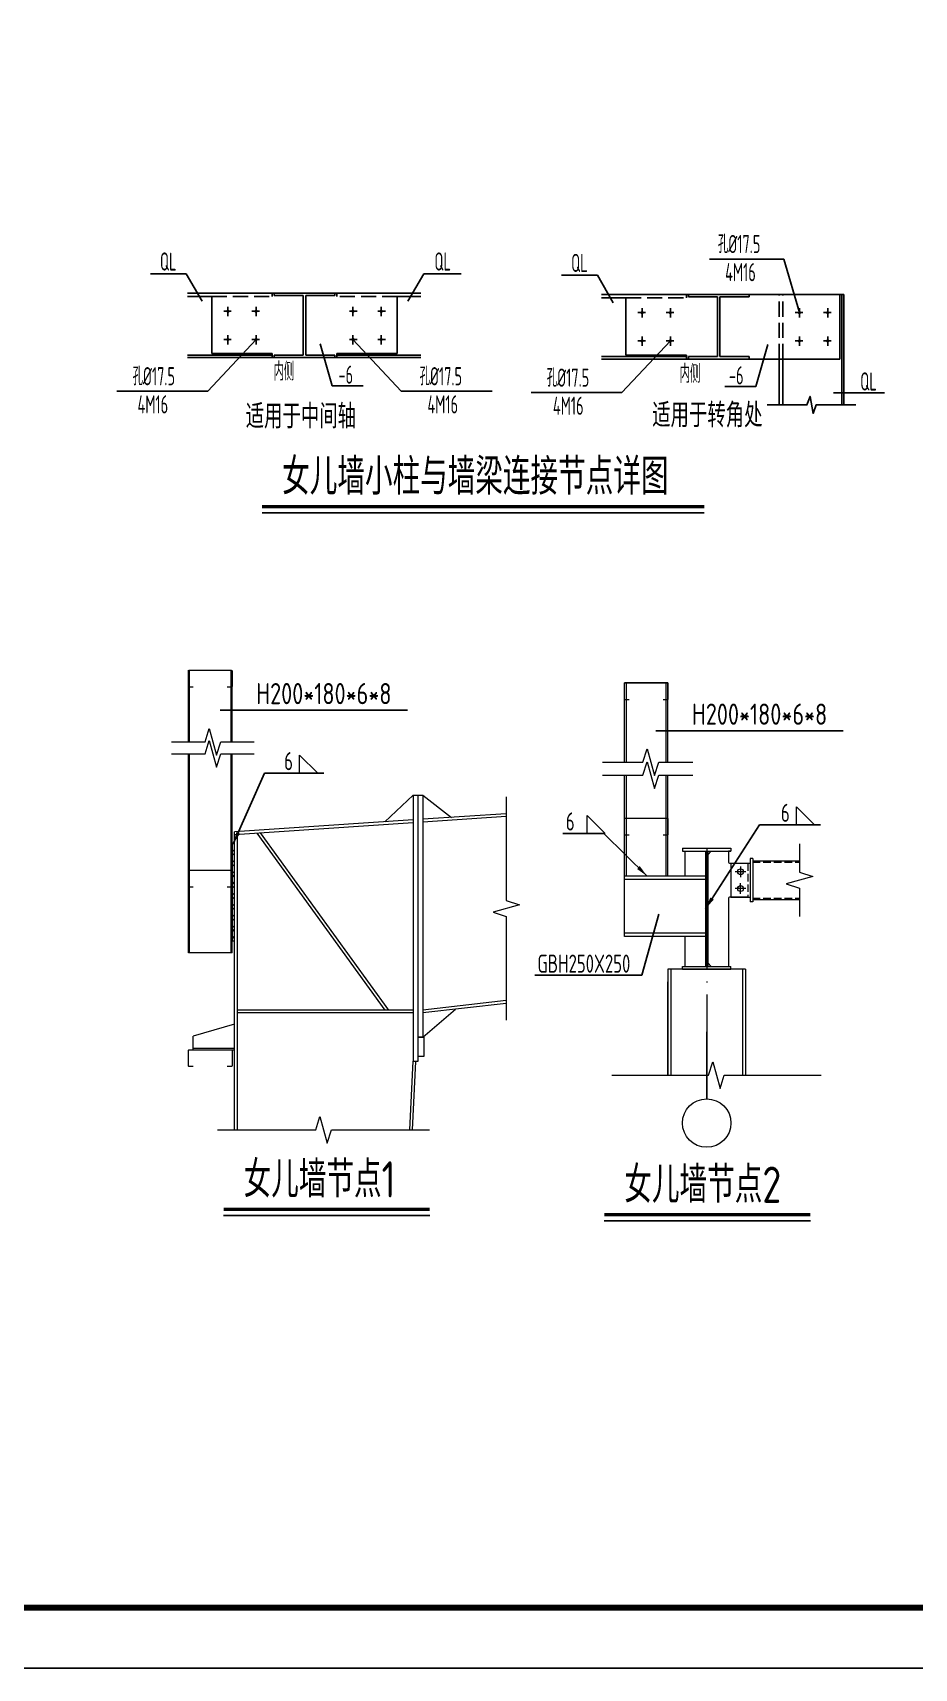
# Model space of a CAD drawing. Extents: x 8844666 to 9156203, y 1662182 to 2655606.
# Drawn here: x 8976744 to 8991313, y 1662182 to 1689208 of the extents above; entities that cross this region are included whole.
import ezdxf

# ---------------------------------------------------------------- set-up
doc = ezdxf.new("R2010")
doc.units = 0
doc.header["$LTSCALE"] = 1000
doc.header["$MEASUREMENT"] = 0
for name, pattern in [('CONTINOUS', [0]), ('DASH', [0.35, 0.25, -0.1]), ('DOTE', [2.42, 2, -0.2, 0.02, -0.2])]:
    doc.linetypes.add(name, pattern=pattern)
doc.layers.get('0').update_dxf_attribs({"linetype": 'CONTINUOUS'})
for name, color, linetype in [('AXIS', 3, 'CONTINUOUS'), ('BOARD1', 2, 'CONTINOUS'), ('DOTE', 8, 'DOTE'), ('PUB_DIM', 3, 'CONTINUOUS'), ('PUB_TEXT', 7, 'CONTINUOUS'), ('PUB_TITLE', 4, 'CONTINUOUS'), ('TEXT', 7, 'CONTINUOUS'), ('THIN', 7, 'CONTINUOUS'), ('WELD', 7, 'CONTINUOUS'), ('一般文字', 6, 'CONTINUOUS'), ('标注文字', 3, 'CONTINUOUS'), ('水平支撑', 4, 'CONTINUOUS'), ('螺栓孔标注', 6, 'CONTINUOUS'), ('钢结构', 3, 'CONTINUOUS')]:
    doc.layers.add(name, color=color, linetype=linetype)
doc.styles.add('_HZTXT', font='atssdeng.shx', dxfattribs={"width": 0.8, "bigfont": 'atssdchn.shx'})
doc.styles.get("Standard").update_dxf_attribs({"font": 'atssdeng.shx', "bigfont": 'atssdchn.shx'})
doc.styles.add('TSSD_Label', font='Tssdeng.shx', dxfattribs={"width": 0.7, "bigfont": 'hztxt.shx'})
doc.styles.add('TSSD_REIN', font='atssdeng.shx', dxfattribs={"width": 0.7, "bigfont": 'atssdchn.shx'})
doc.dimstyles.new('TSSD_LEADER_STYLE_200.0', dxfattribs={"dimtxt": 0.18, "dimasz": 200, "dimexe": 0.18, "dimexo": 0.0625, "dimgap": 0.09, "dimtad": 0, "dimtih": 1, "dimtoh": 1, "dimdec": 4, "dimzin": 0, "dimdsep": 46, "dimtxsty": 'Standard', "dimcen": 0.09, "dimadec": 0, "dimazin": 0, "dimtfac": 1, "dimtdec": 4, "dimtofl": 0, "dimtmove": 0, "dimatfit": 3, "dimfxl": 1, "dimtolj": 1, "dimtzin": 0, "dimarcsym": 0})

# ---------------------------------------------------------------- blocks, each defined once
blk = doc.blocks.new('A$C751245C4')
at = {"layer": '钢结构', "lineweight": 15}
for p, q in [((190, 176), (20, 126)), ((190, 76), (190, 176)), ((20, 76), (20, 126)), ((20, 76), (190, 76)), ((20, 70), (20, 76)), ((20, 70), (190, 70)), ((190, 70), (190, 76))]:
    blk.add_line(p, q, dxfattribs=at)
blk.add_lwpolyline([(20, 0), (3, 0, -0.414214), (0, 3), (0, 67, -0.414214), (3, 70), (177, 70, -0.414214), (180, 67), (180, 3, -0.414214), (177, 0), (160, 0)], format="xyb", dxfattribs=at)
blk = doc.blocks.new('_WELD004')
at = {"color": 0, "linetype": 'ByBlock', "lineweight": 15}
for p, q in [((0, 1), (1, 0)), ((0, 0), (0, 1))]:
    blk.add_line(p, q, dxfattribs=at)

msp = doc.modelspace()

# ---------------------------------------------------------------- hatches: boundary and pattern name
at = {"layer": '钢结构', "lineweight": 15}
h = msp.add_hatch(dxfattribs=at)
h.set_pattern_fill('STEEL', color=256, scale=40, style=0)
h.set_pattern_definition([(45, (5891693.65, 1078389.15), (-89.802561, 89.802561), []), (45, (5891693.65, 1078452.65), (-89.802561, 89.802561), [])])
h.paths.add_polyline_path([(8980038.1, 1674203.9), (8980078.1, 1674203.9), (8980078.1, 1675803.9), (8980038.1, 1675803.9)])

# ---------------------------------------------------------------- linework, layer by layer
at = {"lineweight": 15}
msp.add_circle((8987882.5, 1671191.3), 400, dxfattribs=at)
at = {"layer": 'AXIS'}
for p, q in [((8979300, 1684905.8, 4.6), (8980736.2, 1684905.8, 4.6)), ((8979300, 1684850, 4.6), (8979702.8, 1684850, 4.6)), ((8979702.8, 1684850, 4.6), (8979702.8, 1683905.8, 4.6)), ((8983157.8, 1684905.8, 4.6), (8981736.2, 1684905.8, 4.6)), ((8982769.5, 1684850, 4.6), (8982769.5, 1683905.8, 4.6)), ((8983157.8, 1684850, 4.6), (8982769.5, 1684850, 4.6)), ((8986145.6, 1684882.5, -146662.1), (8987581.7, 1684882.5, -146662.1)), ((8988581.7, 1684882.5, -146662.1), (8990081.7, 1684882.5, -146662.1)), ((8990081.7, 1684882.5, -146662.1), (8990081.7, 1683815.9, -146662.1)), ((8990081.7, 1684882.5, -146662.1), (8990148.4, 1684882.5, -146662.1)), ((8990116.4, 1684882.5, -146662.1), (8990116.4, 1683057.5, -146662.1)), ((8990148.4, 1684882.5, -146662.1), (8990148.4, 1683057.5, -146662.1)), ((8986145.6, 1684826.8, -146662.1), (8986548.4, 1684826.8, -146662.1)), ((8986548.4, 1684826.8, -146662.1), (8986548.4, 1683882.5, -146662.1)), ((8980702.8, 1683881.8, 4.6), (8979300, 1683881.8, 4.6)), ((8980736.2, 1683839.1, 4.6), (8979300, 1683839.1, 4.6)), ((8980702.8, 1683905.8, 4.6), (8979702.8, 1683905.8, 4.6)), ((8981736.2, 1683839.1, 4.6), (8983157.8, 1683839.1, 4.6)), ((8981769.5, 1683905.8, 4.6), (8982769.5, 1683905.8, 4.6)), ((8981769.5, 1683881.8, 4.6), (8983157.8, 1683881.8, 4.6)), ((8987548.4, 1683858.6, -146662.1), (8986145.6, 1683858.6, -146662.1)), ((8987581.7, 1683815.9, -146662.1), (8986145.6, 1683815.9, -146662.1)), ((8987548.4, 1683882.5, -146662.1), (8986548.4, 1683882.5, -146662.1)), ((8988581.7, 1683815.9, -146662.1), (8990081.7, 1683815.9, -146662.1)), ((8989081.7, 1683815.9, -146662.1), (8989081.7, 1683057.5, -146662.1)), ((8989138.9, 1683815.9, -146662.1), (8989138.9, 1683057.5, -146662.1)), ((8987242.5, 1673527.3), (8987242.5, 1671981.5)), ((8987882.5, 1672698.2), (8987882.5, 1671591.3))]:
    msp.add_line(p, q, dxfattribs=at)
at = {"layer": 'AXIS', "linetype": 'DASH'}
for p, q in [((8979702.8, 1684850, 4.6), (8980702.8, 1684850, 4.6)), ((8980702.8, 1684850, 4.6), (8980702.8, 1684905.8, 4.6)), ((8981769.5, 1684850, 4.6), (8981769.5, 1684905.8, 4.6)), ((8982769.5, 1684850, 4.6), (8981769.5, 1684850, 4.6)), ((8987548.4, 1684826.8, -146662.1), (8987548.4, 1684882.5, -146662.1)), ((8989081.7, 1683815.9, -146662.1), (8989081.7, 1684882.5, -146662.1)), ((8989138.9, 1683815.9, -146662.1), (8989138.9, 1684882.5, -146662.1)), ((8986548.4, 1684826.8, -146662.1), (8987548.4, 1684826.8, -146662.1)), ((8980702.8, 1683839.1, 4.6), (8980702.8, 1683905.8, 4.6)), ((8981769.5, 1683839.1, 4.6), (8981769.5, 1683905.8, 4.6)), ((8987548.4, 1683815.9, -146662.1), (8987548.4, 1683882.5, -146662.1))]:
    msp.add_line(p, q, dxfattribs=at)
at = {"layer": 'AXIS', "lineweight": 15}
for p, q in [((8986522.5, 1677155.6), (8986522.5, 1678466.6)), ((8987242.5, 1678466.6), (8986522.5, 1678466.6)), ((8986554.5, 1677155.6), (8986554.5, 1678466.6)), ((8987210.5, 1677155.6), (8987210.5, 1678466.6)), ((8987242.5, 1677155.6), (8987242.5, 1678466.6)), ((8986522.5, 1675272.9), (8986522.5, 1676938.5)), ((8986554.5, 1675272.9), (8986554.5, 1676938.5)), ((8987210.5, 1675272.9), (8987210.5, 1676938.5)), ((8987242.5, 1675272.9), (8987242.5, 1676938.5)), ((8987482.5, 1675733), (8988282.5, 1675733)), ((8987482.5, 1675733), (8987482.5, 1675685)), ((8987482.5, 1675685), (8988282.5, 1675685)), ((8987522.5, 1675685), (8987522.5, 1675272.9)), ((8987862.5, 1675685), (8987862.5, 1673781)), ((8987902.5, 1675685), (8987902.5, 1673781)), ((8987958.3, 1675685), (8987902.5, 1675625.9)), ((8988282.5, 1675685), (8988242.5, 1675685)), ((8988242.5, 1675685), (8988242.5, 1675500)), ((8988282.5, 1675733), (8988282.5, 1675685)), ((8988257.5, 1675485), (8988562.5, 1675485)), ((8988282.5, 1675485), (8988282.5, 1674925)), ((8988282.5, 1675485), (8988602.5, 1675485)), ((8988442.5, 1675433), (8988442.5, 1675257)), ((8988602.5, 1675565), (8988602.5, 1674845)), ((8988642.5, 1675565), (8988602.5, 1675565)), ((8988642.5, 1675565), (8988642.5, 1674845)), ((8988642.5, 1675525), (8989414.1, 1675525)), ((8987862.5, 1675272.9), (8986522.5, 1675272.9)), ((8986522.5, 1674272.9), (8986522.5, 1675272.9)), ((8987862.5, 1675216.9), (8986522.5, 1675216.9)), ((8988530.5, 1675345), (8988354.5, 1675345)), ((8988442.5, 1674977), (8988442.5, 1675153)), ((8988242.5, 1674910), (8988242.5, 1673781)), ((8988562.5, 1674925), (8988257.5, 1674925)), ((8988282.5, 1674925), (8988602.5, 1674925)), ((8988530.5, 1675065), (8988354.5, 1675065)), ((8988642.5, 1674845), (8988602.5, 1674845)), ((8988642.5, 1674885), (8989414.1, 1674885)), ((8987862.5, 1674328.9), (8986522.5, 1674328.9)), ((8987862.5, 1674272.9), (8986522.5, 1674272.9)), ((8987522.5, 1674272.9), (8987522.5, 1673781)), ((8987482.5, 1673781), (8988282.5, 1673781)), ((8987482.5, 1673733), (8987482.5, 1673781)), ((8987958.3, 1673781), (8987902.5, 1673840.2)), ((8988282.5, 1673733), (8988282.5, 1673781)), ((8987242.5, 1673733), (8987242.5, 1671981.5)), ((8988522.5, 1673733), (8987242.5, 1673733)), ((8987290.5, 1673733), (8987290.5, 1671981.5)), ((8987482.5, 1673733), (8988282.5, 1673733)), ((8988474.5, 1673733), (8988474.5, 1671981.5)), ((8988522.5, 1673733), (8988522.5, 1671981.5))]:
    msp.add_line(p, q, dxfattribs=at)
at = {"layer": 'AXIS', "linetype": 'DASH', "lineweight": 15, "ltscale": 0.5}
for p, q in [((8988562.5, 1675485), (8988562.5, 1674925)), ((8988642.5, 1675505), (8989414.1, 1675505)), ((8988642.5, 1674905), (8989414.1, 1674905))]:
    msp.add_line(p, q, dxfattribs=at)
at = {"layer": 'AXIS', "lineweight": 15}
for centre in [(8988442.5, 1675345), (8988442.5, 1675065)]:
    msp.add_circle(centre, 48, dxfattribs=at)
for centre, start, end in [((8988257.5, 1675500), 180, 270), ((8988257.5, 1674910), 90, 180)]:
    msp.add_arc(centre, 15, start, end, dxfattribs=at)
at = {"layer": 'BOARD1'}
for p, q in [((8980534.5, 1681277.5), (8987842.2, 1681277.5)), ((8979897.6, 1669664.4, 230993.1), (8983305.2, 1669664.4, 230993.1)), ((8986189.6, 1669575.8, 230993.1), (8989597.3, 1669575.8, 230993.1))]:
    msp.add_line(p, q, dxfattribs=at)
at = {"layer": 'DOTE', "linetype": 'DOTE', "lineweight": 15}
msp.add_line((8987882.5, 1675733), (8987882.5, 1671981.5), dxfattribs=at)
at = {"layer": 'PUB_DIM', "elevation": 4.6}
msp.add_lwpolyline([(8988881.7, 1683057.5), (8989540.1, 1683057.5), (8989591, 1683197.5), (8989640.4, 1682917.5), (8989690.1, 1683057.5), (8990348.4, 1683057.5)], dxfattribs=at)
at = {"layer": 'PUB_TITLE'}
msp.add_lwpolyline([(8903902.8, 1662181.8), (9009002.8, 1662181.8), (9009002.8, 1721581.8), (8903902.8, 1721581.8)], close=True, dxfattribs=at)
at = {"layer": 'PUB_TITLE', "const_width": 100}
msp.add_lwpolyline([(8906402.8, 1663181.8), (9008002.8, 1663181.8), (9008002.8, 1720581.8), (8906402.8, 1720581.8)], close=True, dxfattribs=at)
at = {"layer": 'THIN', "lineweight": 15}
for points in [[(8979038.1, 1677490.6), (8979592.1, 1677490.6), (8979662.1, 1677710.6), (8979782.1, 1677270.6), (8979852.1, 1677490.6), (8980406.2, 1677490.6)], [(8979038.1, 1677290.6), (8979592.1, 1677290.6), (8979662.1, 1677510.6), (8979782.1, 1677070.6), (8979852.1, 1677290.6), (8980406.2, 1677290.6)], [(8986158.6, 1677155.6), (8986828.9, 1677155.6), (8986898.9, 1677375.6), (8987018.9, 1676935.6), (8987088.9, 1677155.6), (8987654.4, 1677155.6)], [(8986158.6, 1676938.5), (8986828.9, 1676938.5), (8986898.9, 1677158.5), (8987018.9, 1676718.5), (8987088.9, 1676938.5), (8987654.4, 1676938.5)], [(8984571.1, 1676583.4), (8984571.1, 1674866.2), (8984791.1, 1674796.2), (8984351.1, 1674676.2), (8984571.1, 1674606.2), (8984571.1, 1672889)], [(8989414.1, 1675805), (8989414.1, 1675335), (8989634.1, 1675265), (8989194.1, 1675145), (8989414.1, 1675075), (8989414.1, 1674605)], [(8986312.2, 1671981.5), (8987913.4, 1671981.5), (8987983.4, 1672201.5), (8988103.4, 1671761.5), (8988173.4, 1671981.5), (8989774.7, 1671981.5)], [(8979798.1, 1671079.1), (8981420.4, 1671079.1), (8981490.4, 1671299.1), (8981610.4, 1670859.1), (8981680.4, 1671079.1), (8983302.7, 1671079.1)]]:
    msp.add_lwpolyline(points, dxfattribs=at)
at = {"layer": 'WELD'}
for p, q in [((8980576.9, 1676971.9), (8981555.2, 1676971.9)), ((8986182.5, 1675975.3), (8985505, 1675975.3)), ((8988755.8, 1676117.7), (8989764.5, 1676117.7)), ((8986809.4, 1673632.4), (8987092.2, 1674645.5)), ((8985039.7, 1673632.4), (8986809.4, 1673632.4))]:
    msp.add_line(p, q, dxfattribs=at)
at = {"layer": '一般文字', "color": 2, "const_width": 54}
msp.add_lwpolyline([(8980534.5, 1681377.6), (8987842.2, 1681377.6)], dxfattribs=at)
at = {"layer": '一般文字', "color": 2, "const_width": 54, "elevation": 230993.1}
for points in [[(8979897.6, 1669764.5), (8983305.2, 1669764.5)], [(8986189.6, 1669675.9), (8989597.3, 1669675.9)]]:
    msp.add_lwpolyline(points, dxfattribs=at)
at = {"layer": '标注文字'}
for p, q in [((8979840.9, 1678013.8, 200), (8982936.1, 1678013.8, 200)), ((8987041.7, 1677673.9, 200), (8990136.9, 1677673.9, 200))]:
    msp.add_line(p, q, dxfattribs=at)
at = {"layer": '水平支撑'}
for p, q in [((8980736.2, 1684865.8, 4.6), (8980736.2, 1684905.8, 4.6)), ((8980736.2, 1684905.8, 4.6), (8981736.2, 1684905.8, 4.6)), ((8980736.2, 1684865.8, 4.6), (8981216.2, 1684865.8, 4.6)), ((8981216.2, 1684865.8, 4.6), (8981216.2, 1683879.1, 4.6)), ((8981256.2, 1684865.8, 4.6), (8981256.2, 1683879.1, 4.6)), ((8981256.2, 1684865.8, 4.6), (8981736.2, 1684865.8, 4.6)), ((8981736.2, 1684905.8, 4.6), (8981736.2, 1684865.8, 4.6)), ((8987581.7, 1684882.5, -146662.1), (8988581.7, 1684882.5, -146662.1)), ((8987581.7, 1684842.5, -146662.1), (8987581.7, 1684882.5, -146662.1)), ((8987581.7, 1684842.5, -146662.1), (8988061.7, 1684842.5, -146662.1)), ((8988061.7, 1684842.5, -146662.1), (8988061.7, 1683855.9, -146662.1)), ((8988101.7, 1684842.5, -146662.1), (8988581.7, 1684842.5, -146662.1)), ((8988101.7, 1684842.5, -146662.1), (8988101.7, 1683855.9, -146662.1)), ((8988581.7, 1684882.5, -146662.1), (8988581.7, 1684842.5, -146662.1)), ((8980025, 1684605.8, 4.6), (8979900.1, 1684605.8, 4.6)), ((8979969.5, 1684679.4, 4.6), (8979969.5, 1684525, 4.6)), ((8980491.7, 1684605.8, 4.6), (8980366.8, 1684605.8, 4.6)), ((8980436.2, 1684679.4, 4.6), (8980436.2, 1684525, 4.6)), ((8981980.7, 1684605.8, 4.6), (8982105.6, 1684605.8, 4.6)), ((8982036.2, 1684679.4, 4.6), (8982036.2, 1684525, 4.6)), ((8982447.3, 1684605.8, 4.6), (8982572.2, 1684605.8, 4.6)), ((8982502.8, 1684679.4, 4.6), (8982502.8, 1684525, 4.6)), ((8986870.6, 1684582.5, -146662.1), (8986745.7, 1684582.5, -146662.1)), ((8986815.1, 1684656.2, -146662.1), (8986815.1, 1684501.7, -146662.1)), ((8987337.3, 1684582.5, -146662.1), (8987212.3, 1684582.5, -146662.1)), ((8987281.7, 1684656.2, -146662.1), (8987281.7, 1684501.7, -146662.1)), ((8989470.6, 1684582.5, -146662.1), (8989345.7, 1684582.5, -146662.1)), ((8989415.1, 1684656.2, -146662.1), (8989415.1, 1684501.7, -146662.1)), ((8989937.3, 1684582.5, -146662.1), (8989812.3, 1684582.5, -146662.1)), ((8989881.7, 1684656.2, -146662.1), (8989881.7, 1684501.7, -146662.1)), ((8980025, 1684139.1, 4.6), (8979900.1, 1684139.1, 4.6)), ((8979969.5, 1684212.8, 4.6), (8979969.5, 1684058.3, 4.6)), ((8980491.7, 1684139.1, 4.6), (8980366.8, 1684139.1, 4.6)), ((8980436.2, 1684212.8, 4.6), (8980436.2, 1684058.3, 4.6)), ((8981980.7, 1684139.1, 4.6), (8982105.6, 1684139.1, 4.6)), ((8982036.2, 1684212.8, 4.6), (8982036.2, 1684058.3, 4.6)), ((8982447.3, 1684139.1, 4.6), (8982572.2, 1684139.1, 4.6)), ((8982502.8, 1684212.8, 4.6), (8982502.8, 1684058.3, 4.6)), ((8986870.6, 1684115.9, -146662.1), (8986745.7, 1684115.9, -146662.1)), ((8986815.1, 1684189.5, -146662.1), (8986815.1, 1684035.1, -146662.1)), ((8987337.3, 1684115.9, -146662.1), (8987212.3, 1684115.9, -146662.1)), ((8987281.7, 1684189.5, -146662.1), (8987281.7, 1684035.1, -146662.1)), ((8989470.6, 1684115.9, -146662.1), (8989345.7, 1684115.9, -146662.1)), ((8989415.1, 1684189.5, -146662.1), (8989415.1, 1684035.1, -146662.1)), ((8989937.3, 1684115.9, -146662.1), (8989812.3, 1684115.9, -146662.1)), ((8989881.7, 1684189.5, -146662.1), (8989881.7, 1684035.1, -146662.1)), ((8980736.2, 1683879.1, 4.6), (8981216.2, 1683879.1, 4.6)), ((8980736.2, 1683879.1, 4.6), (8980736.2, 1683839.1, 4.6)), ((8980736.2, 1683839.1, 4.6), (8981736.2, 1683839.1, 4.6)), ((8981256.2, 1683879.1, 4.6), (8981736.2, 1683879.1, 4.6)), ((8981736.2, 1683879.1, 4.6), (8981736.2, 1683839.1, 4.6)), ((8987581.7, 1683855.9, -146662.1), (8987581.7, 1683815.9, -146662.1)), ((8987581.7, 1683855.9, -146662.1), (8988061.7, 1683855.9, -146662.1)), ((8987581.7, 1683815.9, -146662.1), (8988581.7, 1683815.9, -146662.1)), ((8988101.7, 1683855.9, -146662.1), (8988581.7, 1683855.9, -146662.1)), ((8988581.7, 1683855.9, -146662.1), (8988581.7, 1683815.9, -146662.1))]:
    msp.add_line(p, q, dxfattribs=at)
at = {"layer": '水平支撑', "const_width": 26.5}
for points, elevation in [([(8979969.5, 1684619.2, -1), (8979969.5, 1684592.3, -1)], 4.6), ([(8980436.2, 1684619.2, -1), (8980436.2, 1684592.3, -1)], 4.6), ([(8982036.2, 1684619.2, 1), (8982036.2, 1684592.3, 1)], 4.6), ([(8982502.8, 1684619.2, 1), (8982502.8, 1684592.3, 1)], 4.6), ([(8986815.1, 1684595.9, -1), (8986815.1, 1684569.1, -1)], -146662.1), ([(8987281.7, 1684595.9, -1), (8987281.7, 1684569.1, -1)], -146662.1), ([(8989415.1, 1684595.9, -1), (8989415.1, 1684569.1, -1)], -146662.1), ([(8989881.7, 1684595.9, -1), (8989881.7, 1684569.1, -1)], -146662.1), ([(8979969.5, 1684152.5, -1), (8979969.5, 1684125.7, -1)], 4.6), ([(8980436.2, 1684152.5, -1), (8980436.2, 1684125.7, -1)], 4.6), ([(8982036.2, 1684152.5, 1), (8982036.2, 1684125.7, 1)], 4.6), ([(8982502.8, 1684152.5, 1), (8982502.8, 1684125.7, 1)], 4.6), ([(8986815.1, 1684129.3, -1), (8986815.1, 1684102.4, -1)], -146662.1), ([(8987281.7, 1684129.3, -1), (8987281.7, 1684102.4, -1)], -146662.1), ([(8989415.1, 1684129.3, -1), (8989415.1, 1684102.4, -1)], -146662.1), ([(8989881.7, 1684129.3, -1), (8989881.7, 1684102.4, -1)], -146662.1)]:
    msp.add_lwpolyline(points, format="xyb", close=True, dxfattribs=dict(at, elevation=elevation))
at = {"layer": '螺栓孔标注', "color": 0}
for p, q in [((8989157.6, 1685469, -146662.1), (8987928.5, 1685469, -146662.1)), ((8989157.6, 1685469, -146662.1), (8989415.1, 1684582.5, -146662.1)), ((8978688, 1685226.3, 4.6), (8979279.9, 1685226.3, 4.6)), ((8979279.9, 1685226.3, 4.6), (8979542.4, 1684770.1, 4.6)), ((8983207.6, 1685226.3, 4.6), (8982945.1, 1684770.1, 4.6)), ((8983823.5, 1685226.3, 4.6), (8983207.6, 1685226.3, 4.6)), ((8985484.1, 1685203.1, -146662.1), (8986076, 1685203.1, -146662.1)), ((8986076, 1685203.1, -146662.1), (8986338.4, 1684746.9, -146662.1)), ((8979637.2, 1683284.6, 4.6), (8980436.2, 1684137.7, 4.6)), ((8981494, 1684067.6, 4.6), (8981693.1, 1683373.4, 4.6)), ((8982835.2, 1683284.6, 4.6), (8982036.2, 1684139.1, 4.6)), ((8986482.7, 1683261.3, -146662.1), (8987281.7, 1684114.5, -146662.1)), ((8988892.4, 1684055.5, 4.6), (8988693.4, 1683361.3, 4.6)), ((8979637.2, 1683284.6, 4.6), (8978135.5, 1683284.6, 4.6)), ((8981693.1, 1683373.4, 4.6), (8982206.5, 1683373.4, 4.6)), ((8982835.2, 1683284.6, 4.6), (8984336.8, 1683284.6, 4.6)), ((8986482.7, 1683261.3, -146662.1), (8984981.1, 1683261.3, -146662.1)), ((8988693.4, 1683361.3, 4.6), (8988179.9, 1683361.3, 4.6)), ((8990823, 1683256.5, -146662.1), (8989979, 1683256.5, -146662.1))]:
    msp.add_line(p, q, dxfattribs=at)
at = {"layer": '钢结构', "lineweight": 15}
for p, q in [((8979318.1, 1677490.6), (8979318.1, 1678672.3)), ((8979334.1, 1677490.6), (8979334.1, 1678672.3)), ((8980022.1, 1677490.6), (8980022.1, 1678672.3)), ((8980038.1, 1677490.6), (8980038.1, 1678672.3)), ((8979318.1, 1674003.9), (8979318.1, 1677290.6)), ((8979334.1, 1674003.9), (8979334.1, 1677290.6)), ((8980022.1, 1674003.9), (8980022.1, 1677290.6)), ((8980038.1, 1674003.9), (8980038.1, 1677290.6)), ((8983030.1, 1676606.9), (8982560.7, 1676169.4)), ((8983030.1, 1676606.9), (8983030.1, 1672210.5)), ((8983030.1, 1676606.9), (8983190.1, 1676606.9)), ((8983110.1, 1676606.9), (8983110.1, 1672210.5)), ((8983190.1, 1676606.9), (8983190.1, 1672610.5)), ((8983190.1, 1676606.9), (8983664.3, 1676243)), ((8983030.1, 1676200.7), (8980078.1, 1676003.9)), ((8984571.1, 1676303.4), (8983190.1, 1676211.3)), ((8984571.1, 1676255.3), (8983190.1, 1676163.2)), ((8983030.1, 1676152.6), (8980078.1, 1675955.8)), ((8980078.1, 1671079.1), (8980078.1, 1676003.9)), ((8980126.1, 1671079.1), (8980126.1, 1675959)), ((8982570.1, 1673058.5), (8980451.1, 1675980.6)), ((8982629.4, 1673058.5), (8980507.6, 1675984.4)), ((8980038.1, 1674003.9), (8979318.1, 1674003.9)), ((8983029.4, 1673058.5), (8980126.1, 1673058.5)), ((8983029.4, 1673010.5), (8980126.1, 1673010.5)), ((8984571.1, 1673217.3), (8983190.1, 1673058.8)), ((8984571.1, 1673169), (8983190.1, 1673010.5)), ((8983190.1, 1672610.5), (8983731, 1673072.6)), ((8983190.1, 1672610.5), (8983110.1, 1672610.5)), ((8983110.1, 1672610.5), (8983210.1, 1672610.5)), ((8983210.1, 1672610.5), (8983210.1, 1672290.5)), ((8982974.6, 1671079.1), (8983030.1, 1672212.9)), ((8983022.7, 1671079.1), (8983078.1, 1672210.5)), ((8983110.1, 1672210.5), (8983030.1, 1672210.5)), ((8983210.1, 1672290.5), (8983110.1, 1672290.5))]:
    msp.add_line(p, q, dxfattribs=at)
for points in [[(8979398.1, 1678392.3), (8979330.1, 1678392.3, -0.4142136), (8979318.1, 1678404.3), (8979318.1, 1678660.3, -0.4142136), (8979330.1, 1678672.3), (8980026.1, 1678672.3, -0.4142136), (8980038.1, 1678660.3), (8980038.1, 1678404.3, -0.4142136), (8980026.1, 1678392.3), (8979958.1, 1678392.3)], [(8986602.5, 1678186.6), (8986534.5, 1678186.6, -0.4142136), (8986522.5, 1678198.6), (8986522.5, 1678454.6, -0.4142136), (8986534.5, 1678466.6), (8987230.5, 1678466.6, -0.4142136), (8987242.5, 1678454.6), (8987242.5, 1678198.6, -0.4142136), (8987230.5, 1678186.6), (8987162.5, 1678186.6)], [(8986602.5, 1675948.9), (8986534.5, 1675948.9, -0.4142136), (8986522.5, 1675960.9), (8986522.5, 1676216.9, -0.4142136), (8986534.5, 1676228.9), (8987230.5, 1676228.9, -0.4142136), (8987242.5, 1676216.9), (8987242.5, 1675960.9, -0.4142136), (8987230.5, 1675948.9), (8987162.5, 1675948.9)], [(8979398.1, 1675090.4), (8979330.1, 1675090.4, -0.4142136), (8979318.1, 1675102.4), (8979318.1, 1675358.4, -0.4142136), (8979330.1, 1675370.4), (8980026.1, 1675370.4, -0.4142136), (8980038.1, 1675358.4), (8980038.1, 1675102.4, -0.4142136), (8980026.1, 1675090.4), (8979958.1, 1675090.4)]]:
    msp.add_lwpolyline(points, format="xyb", dxfattribs=at)
msp.add_lwpolyline([(8980038.1, 1674203.9), (8980078.1, 1674203.9), (8980078.1, 1675803.9), (8980038.1, 1675803.9)], close=True, dxfattribs=at)

# ---------------------------------------------------------------- block references
at = {"layer": 'WELD', "xscale": 300, "yscale": 300, "zscale": 300}
for p in [(8981155.2, 1676971.9), (8985905, 1675975.3), (8989364.5, 1676117.7)]:
    msp.add_blockref('_WELD004', p, dxfattribs=at)
at = {"layer": '钢结构', "lineweight": 15, "xscale": 4, "yscale": 4, "zscale": 4}
msp.add_blockref('A$C751245C4', (8979318.1, 1672123.9), dxfattribs=at)

# ---------------------------------------------------------------- texts
at = {"layer": 'PUB_TEXT', "style": 'TSSD_REIN', "width": 0.8}
for s, p in [('适用于中间轴', (8980263.2, 1682669.4, 4.6)), ('适用于转角处', (8986980.8, 1682688.3, -146662.1))]:
    msp.add_text(s, height=400, dxfattribs=at).set_placement(p)
at = {"layer": 'TEXT', "style": 'TSSD_Label', "width": 0.7}
for s, p in [('6', (8980900.2, 1677021.9)), ('6', (8989109.5, 1676167.7)), ('6', (8985555, 1676025.3)), ('GBH250X250', (8985086, 1673675.3))]:
    msp.add_text(s, height=300, dxfattribs=at).set_placement(p)
at = {"layer": '一般文字', "color": 7, "style": 'TSSD_REIN', "width": 0.8}
for s, p in [('女儿墙小柱与墙梁连接节点详图', (8980866.6, 1681574.1)), ('女儿墙节点1', (8980229.7, 1669961, 230993.1)), ('女儿墙节点2', (8986521.7, 1669872.4, 230993.1))]:
    msp.add_text(s, height=600, dxfattribs=at).set_placement(p)
at = {"layer": '标注文字', "linetype": 'ByBlock', "style": 'TSSD_REIN', "width": 0.8}
for p in [(8980436.5, 1678112.6, 702), (8987637.3, 1677772.7, 702)]:
    msp.add_text('H200*180*6*8', height=350, dxfattribs=at).set_placement(p)
at = {"layer": '螺栓孔标注', "color": 0, "style": '_HZTXT', "width": 0.6}
for s, p in [('孔%%C17.5', (8988068, 1685566.3, -146662.1)), ('QL', (8978846.8, 1685277.9, 4.6)), ('QL', (8983382.4, 1685277.9, 4.6)), ('QL', (8985642.8, 1685254.7, -146662.1)), ('4M16', (8988187.2, 1685101.5, -146662.1)), ('内侧', (8980724.8, 1683460.9, 4.6)), ('孔%%C17.5', (8978394.4, 1683381.9, 4.6)), ('-6', (8981796.9, 1683408.4, 4.6)), ('孔%%C17.5', (8983138.4, 1683381.9, 4.6)), ('孔%%C17.5', (8985239.9, 1683358.6, -146662.1)), ('内侧', (8987436.3, 1683422.4, -146662.1)), ('-6', (8988250.3, 1683396.3, 4.6)), ('QL', (8990420.6, 1683295.8, -146662.1)), ('4M16', (8978475.8, 1682917, 4.6)), ('4M16', (8983267.3, 1682917, 4.6)), ('4M16', (8985341, 1682893.8, -146662.1))]:
    msp.add_text(s, height=300, dxfattribs=at).set_placement(p)

# ---------------------------------------------------------------- leaders
at = {"layer": 'WELD'}
for points in [[(8980058.1, 1675803.9), (8980576.9, 1676971.9)], [(8986896.8, 1675272.9), (8986182.5, 1675975.3)], [(8987862.5, 1674733), (8988755.8, 1676117.7)]]:
    msp.add_leader(points, dimstyle='TSSD_LEADER_STYLE_200.0', dxfattribs=at)

doc.saveas('drawing.dxf')
